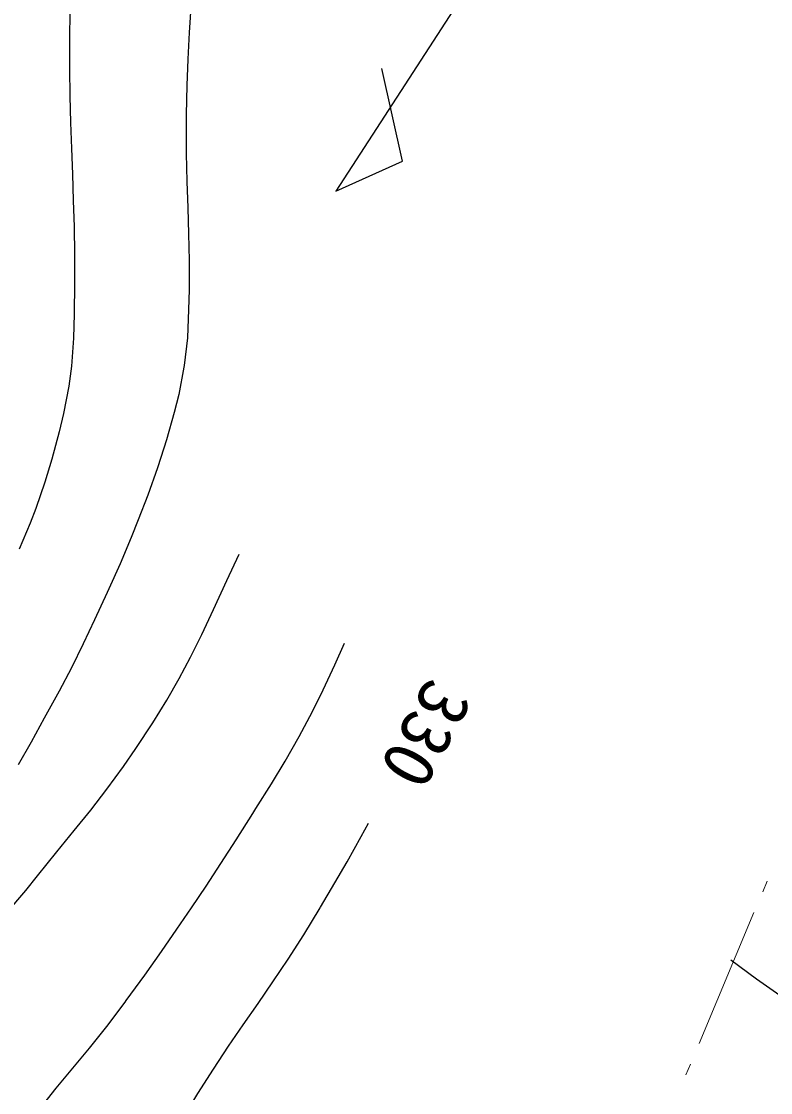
# Model space of a CAD drawing. Units: millimetres, scale not verified. Extents: x 40000 to 680000, y 20000 to 380000.
# Drawn here: x 233986 to 260421, y 244844 to 282632 of the extents above; entities that cross this region are included whole.
import ezdxf
from ezdxf.enums import TextEntityAlignment as Align

# ---------------------------------------------------------------- set-up
doc = ezdxf.new("R2010")
doc.units = ezdxf.units.MM
doc.header["$LTSCALE"] = 1000
doc.layers.add('M-BGD', color=7, linetype='Continuous', lineweight=25)
doc.layers.add('M-BGD-HTXT', color=7, linetype='Continuous', lineweight=13)
doc.styles.add('ＭＳ ゴシック', font='')
doc.styles.get('ＭＳ ゴシック').set_extended_font_data('MS Gothic')

msp = doc.modelspace()

# ---------------------------------------------------------------- linework, layer by layer
at = {"layer": 'M-BGD'}
for p, q in [((258639, 297542), (245075, 276639)), ((247438, 277702), (246709, 280965)), ((245075, 276639), (247438, 277702))]:
    msp.add_line(p, q, dxfattribs=at)
for points in [[(239972, 283309), (239902, 282242), (239854, 281303), (239823, 280376), (239805, 279348), (239802, 279076), (239805, 277976), (239826, 276985), (239857, 276055), (239887, 275140), (239906, 274193), (239904, 273166), (239887, 272472), (239841, 271472), (239725, 270488), (239718, 270440), (239536, 269472), (239379, 268831), (239110, 267867), (238800, 266924), (238786, 266884), (238442, 265918), (238104, 265050), (237855, 264428), (237469, 263500), (237068, 262610), (237008, 262481), (236565, 261517), (236169, 260673), (235751, 259829), (235315, 259010), (234794, 258054), (234328, 257203), (233875, 256404)], [(235696, 283028), (235677, 281968), (235677, 280962), (235692, 279999), (235717, 279066), (235750, 278150), (235784, 277239), (235817, 276320), (235844, 275380), (235861, 274408), (235864, 273390), (235849, 272314), (235823, 271456), (235756, 270471), (235654, 269762), (235467, 268795), (235315, 268154), (235059, 267194), (234807, 266376), (234496, 265445), (234299, 264936), (233905, 264016)], [(233449, 251161), (234138, 251976), (234553, 252490), (235236, 253340), (235852, 254094), (236430, 254810), (237000, 255543), (237592, 256352), (238024, 256978), (238620, 257882), (239121, 258691), (239556, 259450), (239955, 260205), (240348, 261002), (240765, 261886), (241235, 262904), (241665, 263836)], [(234604, 244228), (235209, 244996), (235796, 245707), (236385, 246414), (236996, 247173), (237649, 248038), (237686, 248088), (238337, 248991), (238926, 249821), (239472, 250604), (239991, 251365), (240501, 252128), (241019, 252920), (241562, 253765), (242149, 254689), (242258, 254861), (242809, 255739), (243287, 256530), (243782, 257401), (244258, 258288), (244636, 259053), (245040, 259930), (245390, 260703)], [(237008, 239113), (237596, 240228), (238070, 241111), (238489, 241870), (238912, 242613), (239397, 243449), (239633, 243854), (240208, 244809), (240758, 245674), (241292, 246476), (241816, 247238), (242337, 247988), (242862, 248749), (243397, 249548), (243949, 250410), (244526, 251360), (244544, 251390), (245049, 252247), (245476, 252984), (245975, 253875), (246237, 254353)], [(259022, 249527), (259928, 248858), (260628, 248358), (261138, 248003), (262012, 247407), (262790, 246897), (263594, 246390), (264271, 245971), (265154, 245427), (265945, 244949), (266811, 244447), (267757, 243921), (268594, 243481), (269373, 243098), (270142, 242745), (270951, 242394), (271848, 242016), (272883, 241583), (273923, 241145)]]:
    msp.add_lwpolyline(points, dxfattribs=at)
at = {"layer": 'M-BGD-HTXT'}
for p, q in [((260142, 251930), (260296, 252299)), ((257900, 246580), (259832, 251192)), ((257436, 245474), (257591, 245843))]:
    msp.add_line(p, q, dxfattribs=at)

# ---------------------------------------------------------------- texts
at = {"layer": 'M-BGD', "style": 'ＭＳ ゴシック'}
msp.add_text('330', height=1833, rotation=241.626, dxfattribs=at).set_placement((246983, 258181), align=Align.BOTTOM_CENTER)

doc.saveas('drawing.dxf')
